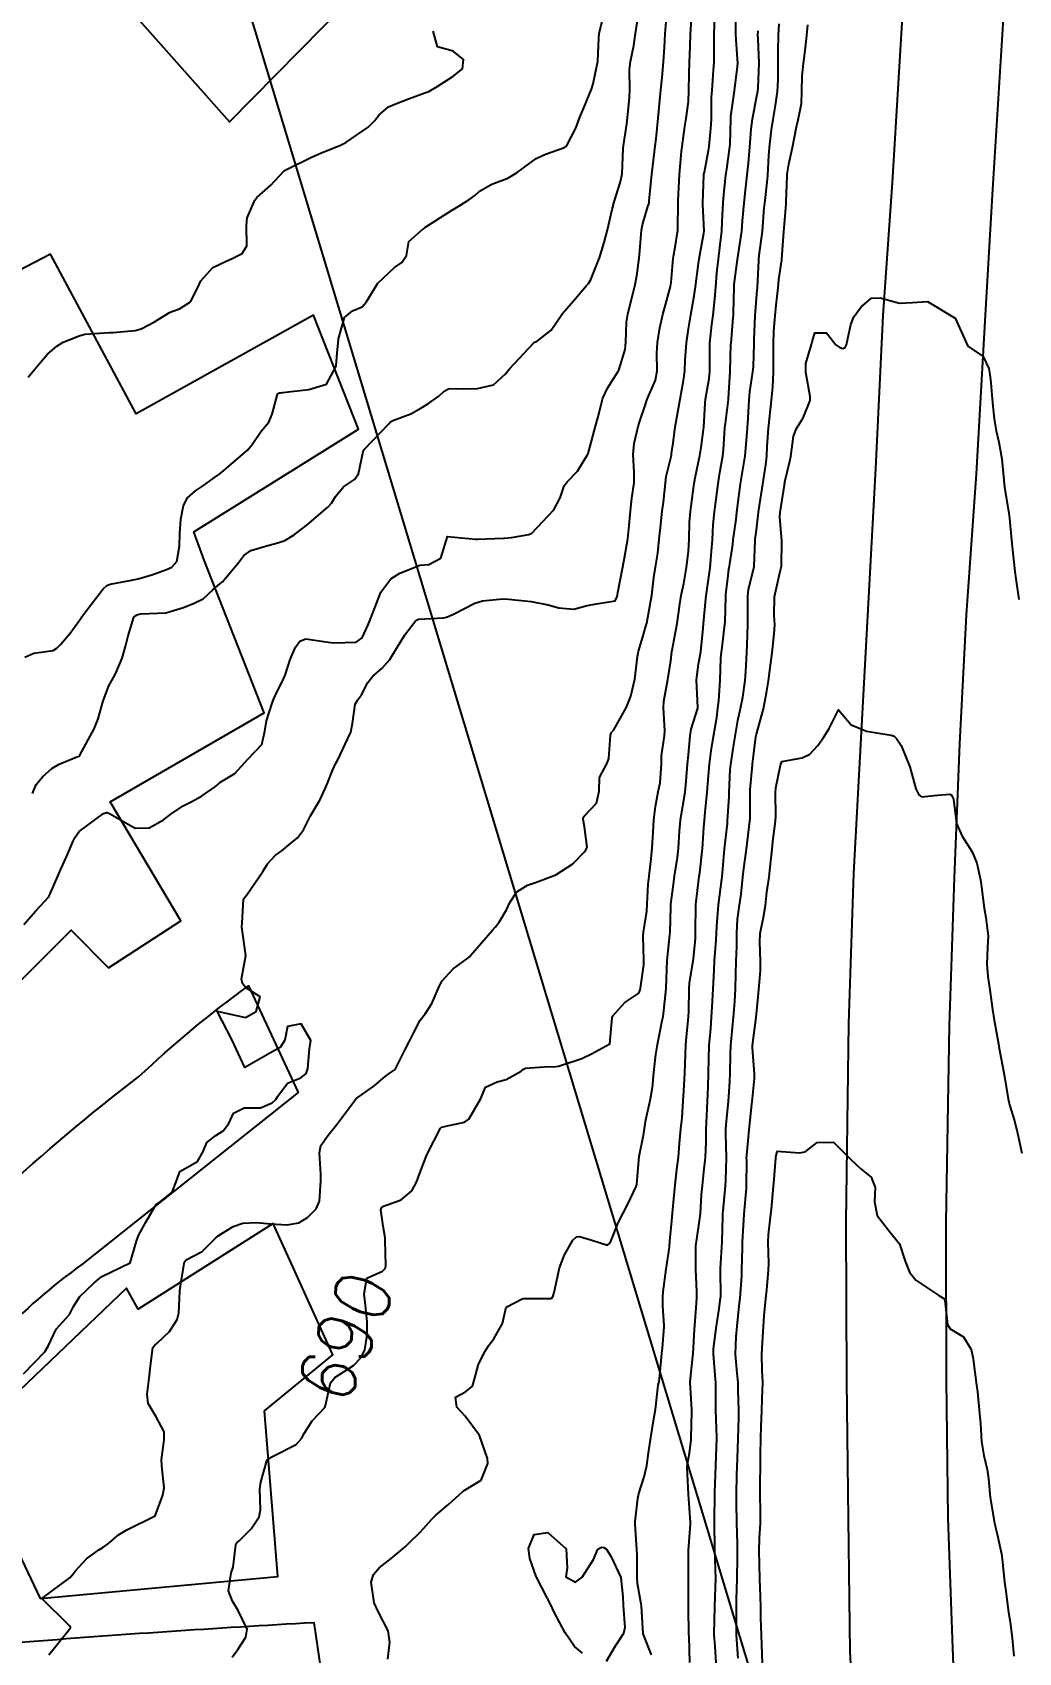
# Model space of a CAD drawing. Header units: metres. Extents: x 292545 to 299085, y 7450245 to 7463078.
# Drawn here: x 293919.1 to 293989.4, y 7462890.7 to 7463006.1 of the extents above; entities that cross this region are included whole.
import ezdxf
from ezdxf.enums import TextEntityAlignment as Align

# ---------------------------------------------------------------- set-up
doc = ezdxf.new("R2010")
doc.units = ezdxf.units.M
doc.linetypes.add('CONTINUO', pattern=[0])
for name, color, linetype in [('Cotas', 45, 'Continuous'), ('Curvas de Nivel 1m', 11, 'Continuous'), ('Curvas de Nivel 5m', 15, 'Continuous'), ('Edificações', 30, 'Continuous'), ('TEXTO', 45, 'Continuous'), ('Vias Primárias', 230, 'Continuous')]:
    doc.layers.add(name, color=color, linetype=linetype)
doc.styles.add('Style-STANDARD', font='STANDARD.shx')

msp = doc.modelspace()

# ---------------------------------------------------------------- linework, layer by layer
at = {"layer": 'Curvas de Nivel 1m', "flags": 128}
for points, elevation in [([(293918.47, 7462910.55), (293919.99, 7462912.11), (293920.23, 7462912.52), (293920.8, 7462913.72), (293921.51, 7462914.51), (293921.76, 7462914.77), (293922.03, 7462915.34), (293922.48, 7462916.05), (293922.93, 7462916.49), (293923.51, 7462917.02), (293924.05, 7462917.47), (293926.06, 7462918.45), (293926.53, 7462920), (293926.7, 7462920.44), (293927.19, 7462921.36), (293927.8, 7462922.43), (293927.93, 7462922.61), (293928.12, 7462922.72), (293929.06, 7462923.48), (293929.43, 7462924.42), (293929.61, 7462924.95), (293930.15, 7462925.28), (293930.87, 7462925.67), (293931.28, 7462926.39), (293931.53, 7462927.03), (293932.17, 7462927.52), (293932.69, 7462927.86), (293933.11, 7462928.37), (293933.44, 7462929.12), (293934.19, 7462929.5), (293935.35, 7462929.5), (293936.2, 7462929.86), (293936.45, 7462930.08), (293936.6, 7462930.33), (293937.28, 7462931.25), (293938.22, 7462931.64), (293938.6, 7462931.94), (293938.72, 7462932.31), (293938.85, 7462933.7), (293938.94, 7462934.3), (293938.26, 7462935.47), (293937.28, 7462935.3), (293937.08, 7462934.32), (293936.77, 7462933.8), (293936.24, 7462933.5), (293934.23, 7462932.36), (293933.31, 7462934.37), (293932.28, 7462936.38), (293934.28, 7462935.93), (293935.05, 7462936.35), (293935.34, 7462937.4), (293934.3, 7462938.07), (293934.07, 7462938.36), (293934, 7462938.67), (293934.32, 7462940.36), (293934.03, 7462942.36), (293934.04, 7462942.67), (293934.14, 7462944.36), (293934.23, 7462944.51), (293934.38, 7462944.68), (293935.53, 7462946.34), (293935.86, 7462946.88), (293936.41, 7462947.48), (293936.91, 7462947.83), (293937.49, 7462948.32), (293938, 7462948.74), (293938.43, 7462949.29), (293938.93, 7462950.3), (293939.58, 7462951.41), (293940, 7462952.29), (293940.14, 7462952.62), (293940.48, 7462953.52), (293940.73, 7462954.04), (293940.86, 7462954.28), (293941.38, 7462955.4), (293941.79, 7462956.27), (293941.92, 7462956.87), (293942.1, 7462958.26), (293942.27, 7462958.54), (293942.55, 7462958.92), (293943.01, 7462959.8), (293943.37, 7462960.25), (293944.01, 7462960.8), (293944.57, 7462961.43), (293945.05, 7462962.23), (293945.63, 7462963.2), (293946.42, 7462964.21), (293946.61, 7462964.31), (293948.4, 7462964.41), (293948.62, 7462964.44), (293949.1, 7462964.66), (293950.63, 7462965.45), (293951.17, 7462965.61), (293952.63, 7462965.75), (293953.02, 7462965.74), (293954.63, 7462965.56), (293955.86, 7462965.34), (293956.62, 7462965.11), (293957.69, 7462965.01), (293958.63, 7462965.28), (293959.29, 7462965.39), (293960.63, 7462965.61), (293960.76, 7462965.92), (293960.78, 7462966.05), (293960.81, 7462966.22), (293961.18, 7462968.04), (293961.3, 7462968.68), (293961.52, 7462970.04), (293961.63, 7462970.97), (293961.71, 7462972.03), (293961.82, 7462972.92), (293961.98, 7462974.03), (293961.99, 7462974.77), (293961.91, 7462976.03), (293961.97, 7462976.82), (293962.26, 7462978.03), (293962.38, 7462978.42), (293962.79, 7462979.61), (293962.89, 7462979.92), (293962.93, 7462980.02), (293963.49, 7462981.33), (293963.61, 7462982.01), (293963.6, 7462983.25), (293963.63, 7462984.01), (293963.8, 7462985.07), (293964.01, 7462986.01), (293964.2, 7462986.69), (293964.56, 7462988), (293964.61, 7462988.29), (293964.76, 7462990), (293964.78, 7462990.14), (293964.93, 7462990.95), (293965.07, 7462991.87), (293965.09, 7462992), (293965.09, 7462992.14), (293965.11, 7462994), (293965.11, 7462994.14), (293965.21, 7462995.99), (293965.35, 7462997.64), (293965.4, 7462997.99), (293965.6, 7462999.41), (293965.69, 7462999.98), (293965.84, 7463001.19), (293965.88, 7463001.98), (293965.89, 7463003.16), (293965.93, 7463003.98), (293965.96, 7463005.11), (293965.99, 7463005.98), (293966.06, 7463007.04)], 688), ([(293920.28, 7462890.52), (293921.75, 7462892.36), (293921.81, 7462892.44), (293921.82, 7462892.5), (293921.75, 7462892.6), (293919.78, 7462894.53), (293921.8, 7462896.03), (293922.01, 7462896.29), (293922.15, 7462896.5), (293922.95, 7462897.36), (293923.83, 7462898), (293924.13, 7462898.18), (293924.52, 7462898.47), (293925.23, 7462899.07), (293925.84, 7462899.43), (293927.85, 7462900.43), (293928.4, 7462901.9), (293928.49, 7462902.42), (293928.33, 7462903.99), (293928.31, 7462904.43), (293928.49, 7462905.85), (293928.49, 7462906.42), (293927.93, 7462907.48), (293927.35, 7462908.44), (293927.28, 7462909.11), (293927.45, 7462910.44), (293927.49, 7462910.93), (293927.69, 7462912.43), (293927.82, 7462912.6), (293928, 7462912.74), (293928.87, 7462913.56), (293929.43, 7462914.42), (293929.55, 7462914.89), (293929.61, 7462916.41), (293929.65, 7462916.81), (293929.91, 7462918.41), (293929.94, 7462918.53), (293930.07, 7462918.66), (293931.2, 7462919.27), (293932.09, 7462920.13), (293932.2, 7462920.27), (293932.34, 7462920.38), (293933.41, 7462921.05), (293934.1, 7462921.29), (293935.08, 7462921.32), (293936.1, 7462921.23), (293937.26, 7462921.16), (293938.1, 7462921.3), (293938.71, 7462921.69), (293939.33, 7462922.3), (293939.56, 7462922.85), (293939.66, 7462924.29), (293939.65, 7462924.78), (293939.56, 7462926.3), (293939.66, 7462926.81), (293940.18, 7462927.56), (293940.77, 7462928.28), (293942.2, 7462930.18), (293942.24, 7462930.22), (293942.31, 7462930.26), (293943.43, 7462931.03), (293944.23, 7462931.74), (293944.52, 7462931.95), (293944.94, 7462932.23), (293945.67, 7462933.65), (293945.96, 7462934.21), (293946.26, 7462934.82), (293946.74, 7462935.74), (293947.08, 7462936.2), (293947.56, 7462936.92), (293948.1, 7462938.19), (293948.17, 7462938.33), (293948.31, 7462938.54), (293949.09, 7462939.41), (293950.14, 7462940.17), (293950.24, 7462940.25), (293950.32, 7462940.34), (293951.89, 7462942.15), (293952.1, 7462942.39), (293952.35, 7462942.73), (293952.89, 7462943.61), (293953.13, 7462944.13), (293953.62, 7462944.89), (293954.39, 7462945.35), (293954.96, 7462945.54), (293956.39, 7462946.1), (293957.6, 7462946.89), (293958.42, 7462947.71), (293958.57, 7462947.92), (293958.63, 7462948.07), (293958.44, 7462949.52), (293958.34, 7462950.07), (293958.34, 7462950.18), (293958.45, 7462950.3), (293959.3, 7462951.21), (293959.49, 7462952.06), (293959.52, 7462953.02), (293960.05, 7462954.05), (293960.17, 7462954.38), (293960.29, 7462956.05), (293960.35, 7462956.22), (293960.52, 7462956.43), (293961.44, 7462958.04), (293961.75, 7462958.82), (293962.02, 7462960.03), (293962.21, 7462961.65), (293962.28, 7462962.02), (293962.59, 7462963.06), (293962.82, 7462963.8), (293962.87, 7462964.02), (293963.15, 7462965.49), (293963.23, 7462966.01), (293963.37, 7462967.28), (293963.5, 7462968.01), (293963.66, 7462969.02), (293963.77, 7462970.01), (293963.85, 7462970.85), (293963.98, 7462972.01), (293964.07, 7462972.65), (293964.22, 7462974.01), (293964.27, 7462974.47), (293964.63, 7462976), (293964.65, 7462976.1), (293964.76, 7462976.84), (293964.89, 7462978), (293964.92, 7462978.14), (293965.26, 7462979.99), (293965.49, 7462981.32), (293965.58, 7462981.99), (293965.62, 7462982.77), (293965.7, 7462983.99), (293965.84, 7462985), (293966.01, 7462985.98), (293966.25, 7462987.34), (293966.35, 7462987.98), (293966.57, 7462989.64), (293966.61, 7462989.97), (293966.65, 7462990.24), (293966.94, 7462991.8), (293966.97, 7462991.95), (293966.97, 7462991.97), (293966.95, 7462992.43), (293966.86, 7462993.87), (293966.86, 7462993.97), (293966.94, 7462995.93), (293966.95, 7462995.97), (293966.95, 7462996), (293966.99, 7462996.16), (293967.28, 7462997.7), (293967.32, 7462997.97), (293967.47, 7462999.53), (293967.48, 7462999.97), (293967.5, 7463001.52), (293967.53, 7463001.97), (293967.63, 7463003.41), (293967.67, 7463003.96), (293967.67, 7463005.39), (293967.67, 7463005.96), (293967.73, 7463007.35)], 689), ([(293918.49, 7462942.55), (293919.36, 7462943.54), (293920.27, 7462944.52), (293920.31, 7462944.59), (293920.38, 7462944.74), (293920.91, 7462945.99), (293921.14, 7462946.51), (293921.53, 7462947.38), (293922.01, 7462948.5), (293922.15, 7462948.78), (293922.43, 7462949.18), (293924.18, 7462950.47), (293924.38, 7462950.53), (293924.44, 7462950.53), (293924.59, 7462950.47), (293926.43, 7462949.43), (293927.42, 7462949.45), (293928.44, 7462950.02), (293928.98, 7462950.42), (293929.85, 7462951.01), (293930.46, 7462951.32), (293931.15, 7462951.71), (293932.16, 7462952.38), (293932.32, 7462952.53), (293932.47, 7462952.68), (293933.52, 7462953.32), (293934.49, 7462954.35), (293935.45, 7462955.39), (293935.67, 7462956.34), (293935.79, 7462957.07), (293936.19, 7462958.33), (293936.28, 7462958.59), (293936.55, 7462959.15), (293936.95, 7462959.93), (293937.11, 7462960.32), (293937.46, 7462961.43), (293937.84, 7462962.32), (293938.16, 7462962.74), (293938.59, 7462962.91), (293940.19, 7462962.68), (293940.59, 7462962.63), (293942.18, 7462962.67), (293942.59, 7462962.99), (293943.01, 7462963.85), (293943.18, 7462964.25), (293943.5, 7462965.12), (293943.92, 7462966.24), (293944.64, 7462967.18), (293945.28, 7462967.59), (293946.65, 7462968.14), (293946.71, 7462968.15), (293947.35, 7462968.2), (293948.2, 7462968.65), (293948.68, 7462970.19), (293950.68, 7462970), (293950.84, 7462970), (293952.68, 7462970.08), (293952.74, 7462970.08), (293953.23, 7462970.13), (293954.48, 7462970.33), (293954.69, 7462970.43), (293956.25, 7462972.1), (293956.71, 7462972.95), (293957, 7462973.81), (293957.2, 7462974.09), (293957.95, 7462974.86), (293958.67, 7462976.07), (293958.7, 7462976.12), (293958.75, 7462976.27), (293959.23, 7462978.06), (293959.38, 7462978.66), (293959.75, 7462980.06), (293960.09, 7462980.77), (293960.82, 7462981.92), (293960.87, 7462982), (293960.88, 7462982.04), (293961.34, 7462983.53), (293961.38, 7462984.03), (293961.43, 7462985.47), (293961.52, 7462986.03), (293961.8, 7462987.11), (293962.02, 7462988.03), (293962.16, 7462988.77), (293962.33, 7462990.03), (293962.39, 7462990.56), (293962.5, 7462992.02), (293962.57, 7462992.4), (293962.96, 7462993.7), (293963.04, 7462993.95), (293963.05, 7462994.02), (293963.05, 7462994.11), (293963.23, 7462996.02), (293963.43, 7462997.59), (293963.48, 7462998.01), (293963.54, 7462998.53), (293963.69, 7463000.01), (293963.81, 7463001.25), (293963.88, 7463002.01), (293963.97, 7463002.9), (293964.08, 7463004.01), (293964.14, 7463005.05), (293964.18, 7463006), (293964.25, 7463006.87)], 687), ([(293918.81, 7462981.54), (293919.26, 7462982.09), (293919.61, 7462982.53), (293920.18, 7462983.18), (293920.84, 7462983.76), (293921.31, 7462984.05), (293922.44, 7462984.5), (293922.85, 7462984.6), (293924.61, 7462984.72), (293924.86, 7462984.73), (293926.43, 7462984.87), (293926.85, 7462984.99), (293927.8, 7462985.49), (293928.87, 7462986.15), (293929.05, 7462986.23), (293929.59, 7462986.41), (293930.37, 7462986.91), (293930.89, 7462987.93), (293931.1, 7462988.4), (293931.95, 7462989.35), (293932.91, 7462989.82), (293933.3, 7462989.98), (293934.04, 7462990.36), (293934.38, 7462990.9), (293934.35, 7462992.36), (293934.4, 7462992.9), (293934.96, 7462994.15), (293935.04, 7462994.28), (293935.1, 7462994.35), (293936.09, 7462995.22), (293936.99, 7462996.2), (293937.06, 7462996.26), (293937.16, 7462996.33), (293939, 7462997.23), (293939.75, 7462997.55), (293941.01, 7462998.06), (293941.44, 7462998.27), (293943.02, 7462999.35), (293943.47, 7462999.8), (293943.82, 7463000.24), (293944.47, 7463000.81), (293945.05, 7463001.05), (293945.9, 7463001.38), (293947.06, 7463001.81), (293947.36, 7463001.91), (293947.87, 7463002.2), (293949.07, 7463002.96), (293949.74, 7463003.51), (293949.83, 7463004.17), (293949.09, 7463004.77), (293947.96, 7463005.07), (293947.67, 7463006.2)], 684), ([(293919.11, 7462951.89), (293919.37, 7462952.53), (293919.88, 7462953.13), (293920.48, 7462953.67), (293921.01, 7462953.99), (293922.28, 7462954.5), (293922.43, 7462954.56), (293922.49, 7462954.63), (293923.51, 7462956.49), (293923.8, 7462957.21), (293924.15, 7462958.48), (293924.55, 7462959.55), (293924.88, 7462960.15), (293925.05, 7462960.47), (293925.51, 7462961.52), (293925.77, 7462962.46), (293925.92, 7462963.13), (293926.34, 7462964.45), (293926.48, 7462964.58), (293926.61, 7462964.64), (293926.84, 7462964.68), (293928.62, 7462964.77), (293929.88, 7462965.15), (293930.62, 7462965.45), (293931.27, 7462965.75), (293931.96, 7462966.39), (293932.32, 7462966.7), (293932.64, 7462966.97), (293933.81, 7462968.36), (293934.18, 7462968.84), (293934.67, 7462969.2), (293935.55, 7462969.47), (293936.67, 7462969.77), (293937.08, 7462969.92), (293937.75, 7462970.32), (293938.29, 7462970.71), (293938.69, 7462971.03), (293940.15, 7462972.29), (293940.41, 7462972.58), (293940.71, 7462973.05), (293941.27, 7462973.73), (293942.05, 7462974.27), (293942.33, 7462974.67), (293942.66, 7462976.26), (293942.69, 7462976.32), (293942.75, 7462976.39), (293944.49, 7462978.23), (293944.63, 7462978.37), (293944.78, 7462978.46), (293946.07, 7462978.93), (293946.79, 7462979.34), (293947.32, 7462979.68), (293948.07, 7462980.2), (293948.45, 7462980.55), (293948.81, 7462980.74), (293949.35, 7462980.72), (293950.81, 7462980.74), (293951.95, 7462981.01), (293952.82, 7462981.79), (293953.09, 7462982.14), (293954.84, 7462984), (293954.91, 7462984.04), (293955.08, 7462984.11), (293956.06, 7462984.89), (293956.87, 7462986.09), (293957.8, 7462987.16), (293958.59, 7462988.07), (293958.73, 7462988.23), (293958.9, 7462988.5), (293959.51, 7462990.06), (293959.84, 7462991.14), (293960.07, 7462992.05), (293960.4, 7462993.49), (293960.55, 7462994.05), (293960.98, 7462995.39), (293961.11, 7462995.91), (293961.12, 7462996.04), (293961.2, 7462997.84), (293961.22, 7462998.04), (293961.46, 7462999.6), (293961.51, 7463000.04), (293961.65, 7463001.44), (293961.66, 7463002.03), (293961.64, 7463003.47), (293961.71, 7463004.03), (293961.96, 7463005.17), (293962.08, 7463006.03), (293962.22, 7463006.93)], 686), ([(293944.44, 7462890.23), (293944.56, 7462891.42), (293944.45, 7462892.23), (293943.77, 7462893.58), (293943.46, 7462894.24), (293943.25, 7462895.7), (293943.4, 7462896.25), (293943.81, 7462896.72), (293944.67, 7462897.38), (293945.66, 7462898.22), (293945.74, 7462898.3), (293945.83, 7462898.39), (293946.75, 7462899.3), (293947.56, 7462900.19), (293947.86, 7462900.49), (293948.77, 7462901.27), (293949.77, 7462902.17), (293949.83, 7462902.22), (293949.87, 7462902.23), (293951.08, 7462902.96), (293951.55, 7462904.15), (293951.53, 7462904.52), (293950.96, 7462906.16), (293949.94, 7462907.53), (293949.34, 7462908.18), (293949.25, 7462908.88), (293949.96, 7462909.26), (293950.45, 7462909.68), (293950.61, 7462910.16), (293950.9, 7462911.24), (293951.36, 7462912.16), (293951.61, 7462912.55), (293952, 7462913.08), (293952.6, 7462914.14), (293952.87, 7462915.29), (293954.04, 7462915.91), (293954.24, 7462915.92), (293956.04, 7462915.91), (293956.16, 7462915.98), (293956.22, 7462916.1), (293956.29, 7462916.34), (293956.65, 7462918.09), (293957.01, 7462919.03), (293957.62, 7462920.08), (293957.86, 7462920.3), (293958.09, 7462920.32), (293958.97, 7462920.06), (293960.08, 7462919.72), (293960.26, 7462919.87), (293960.34, 7462920.05), (293960.84, 7462921.31), (293961.21, 7462922.04), (293961.53, 7462922.63), (293962.13, 7462923.89), (293962.17, 7462924.03), (293962.17, 7462924.06), (293962.34, 7462926.03), (293962.64, 7462927.56), (293962.71, 7462928.02), (293962.81, 7462928.65), (293963.13, 7462930.02), (293963.29, 7462930.94), (293963.39, 7462932.01), (293963.53, 7462933.29), (293963.65, 7462934.01), (293963.98, 7462935.72), (293964.04, 7462936), (293964.07, 7462936.2), (293964.27, 7462938), (293964.27, 7462938.04), (293964.32, 7462940), (293964.53, 7462941.81), (293964.54, 7462942), (293964.58, 7462943.78), (293964.6, 7462944), (293964.8, 7462945.59), (293964.86, 7462946), (293965.06, 7462947.34), (293965.14, 7462947.99), (293965.21, 7462949.21), (293965.28, 7462949.99), (293965.45, 7462951), (293965.61, 7462951.99), (293965.69, 7462952.77), (293965.77, 7462953.99), (293965.84, 7462954.65), (293965.96, 7462955.99), (293966.03, 7462956.47), (293966.51, 7462957.98), (293966.51, 7462958.01), (293966.42, 7462959.98), (293966.57, 7462961.11), (293966.73, 7462961.97), (293966.89, 7462963.67), (293966.92, 7462963.97), (293967.06, 7462965.53), (293967.11, 7462965.97), (293967.31, 7462967.3), (293967.39, 7462967.96), (293967.48, 7462969.15), (293967.55, 7462969.96), (293967.61, 7462971.04), (293967.71, 7462971.96), (293967.82, 7462972.85), (293967.96, 7462973.96), (293968.07, 7462974.62), (293968.29, 7462975.95), (293968.34, 7462976.37), (293968.45, 7462977.95), (293968.48, 7462978.25), (293968.7, 7462979.95), (293968.71, 7462980.04), (293968.82, 7462981.95), (293968.87, 7462983.92), (293968.88, 7462983.95), (293969.03, 7462985.79), (293969.05, 7462985.95), (293969.05, 7462986.13), (293969.1, 7462987.95), (293969.11, 7462988.16), (293969.34, 7462989.94), (293969.56, 7462991.32), (293969.64, 7462991.94), (293969.7, 7462992.69), (293969.81, 7462993.94), (293969.91, 7462994.88), (293970.04, 7462995.93), (293970.13, 7462996.8), (293970.22, 7462997.93), (293970.32, 7462999.22), (293970.41, 7462999.93), (293970.73, 7463001.6), (293970.78, 7463001.92), (293970.81, 7463002.17), (293970.88, 7463003.92), (293970.82, 7463005.64), (293970.8, 7463005.92), (293970.81, 7463006.22)], 691), ([(293963.21, 7462890.54), (293962.61, 7462892.02), (293962.56, 7462893.22), (293962.5, 7462894.02), (293962.22, 7462895.6), (293962.19, 7462896.03), (293962.2, 7462897.64), (293962.18, 7462898.03), (293962.04, 7462899.84), (293962.04, 7462900.03), (293962.24, 7462901.66), (293962.32, 7462902.03), (293962.69, 7462903.22), (293962.87, 7462904.02), (293962.99, 7462904.93), (293963.16, 7462906.01), (293963.41, 7462907.48), (293963.49, 7462908.01), (293963.7, 7462909.74), (293963.75, 7462910), (293963.78, 7462910.19), (293963.96, 7462912), (293964, 7462912.37), (293964.12, 7462913.89), (293964.12, 7462914), (293964.03, 7462915.4), (293964.01, 7462916), (293964.05, 7462916.39), (293964.27, 7462918), (293964.49, 7462919.58), (293964.53, 7462920), (293964.66, 7462921.44), (293964.72, 7462921.99), (293964.84, 7462923.28), (293964.91, 7462923.99), (293965.03, 7462925.1), (293965.13, 7462925.99), (293965.21, 7462926.95), (293965.31, 7462927.99), (293965.4, 7462928.78), (293965.48, 7462929.99), (293965.52, 7462930.68), (293965.6, 7462931.99), (293965.62, 7462932.6), (293965.65, 7462933.99), (293965.7, 7462934.54), (293965.86, 7462935.98), (293965.88, 7462936.38), (293965.89, 7462937.98), (293965.92, 7462938.37), (293966.19, 7462939.98), (293966.2, 7462940.1), (293966.34, 7462941.57), (293966.36, 7462941.98), (293966.37, 7462943.98), (293966.62, 7462945.98), (293966.65, 7462946.23), (293966.85, 7462947.97), (293966.95, 7462949.46), (293966.98, 7462949.97), (293967.04, 7462950.57), (293967.19, 7462951.97), (293967.28, 7462953.17), (293967.34, 7462953.97), (293967.47, 7462954.94), (293967.63, 7462955.96), (293967.86, 7462957.3), (293967.95, 7462957.96), (293968, 7462958.5), (293968.11, 7462959.96), (293968.16, 7462961.54), (293968.19, 7462961.95), (293968.24, 7462962.3), (293968.45, 7462963.95), (293968.46, 7462964.1), (293968.51, 7462965.95), (293968.52, 7462966.06), (293968.65, 7462967.2), (293968.73, 7462967.87), (293968.74, 7462967.95), (293969, 7462969.62), (293969.04, 7462969.95), (293969.24, 7462971.41), (293969.3, 7462971.94), (293969.45, 7462973.21), (293969.56, 7462973.94), (293969.73, 7462974.95), (293969.88, 7462975.94), (293969.96, 7462976.74), (293970.05, 7462977.94), (293970.1, 7462978.62), (293970.17, 7462979.94), (293970.22, 7462980.51), (293970.44, 7462981.93), (293970.47, 7462982.29), (293970.52, 7462983.93), (293970.53, 7462984.25), (293970.6, 7462985.92), (293970.75, 7462987.78), (293970.76, 7462987.92), (293970.85, 7462989.86), (293970.85, 7462989.92), (293970.86, 7462989.97), (293970.92, 7462990.4), (293971.11, 7462991.75), (293971.12, 7462991.92), (293971.25, 7462993.63), (293971.28, 7462993.92), (293971.46, 7462995.43), (293971.5, 7462995.91), (293971.57, 7462997.35), (293971.62, 7462997.91), (293971.77, 7462999.17), (293971.88, 7462999.91), (293972.06, 7463000.9), (293972.2, 7463001.91), (293972.25, 7463002.72), (293972.24, 7463003.91), (293972.23, 7463004.77), (293972.26, 7463005.91), (293972.3, 7463006.73)], 692), ([(293965.95, 7462889.98), (293965.89, 7462891.84), (293965.88, 7462891.98), (293965.86, 7462893.89), (293965.86, 7462893.98), (293965.86, 7462895.92), (293965.86, 7462895.98), (293965.86, 7462897.94), (293965.86, 7462897.98), (293965.99, 7462899.84), (293965.99, 7462899.98), (293965.87, 7462901.63), (293965.84, 7462901.95), (293965.84, 7462901.98), (293965.76, 7462903.85), (293965.76, 7462903.98), (293965.78, 7462904.1), (293965.91, 7462904.89), (293966.04, 7462905.86), (293966.05, 7462905.98), (293966.08, 7462907.84), (293966.08, 7462907.98), (293965.98, 7462909.96), (293965.98, 7462909.98), (293966.17, 7462911.8), (293966.18, 7462911.98), (293966.27, 7462913.72), (293966.29, 7462913.98), (293966.42, 7462915.59), (293966.45, 7462915.98), (293966.45, 7462916.38), (293966.37, 7462917.98), (293966.38, 7462919.68), (293966.41, 7462919.98), (293966.64, 7462921.44), (293966.7, 7462921.97), (293966.78, 7462923.32), (293966.84, 7462923.97), (293966.97, 7462925.15), (293967.05, 7462925.97), (293967.1, 7462927.04), (293967.11, 7462927.97), (293967.15, 7462928.92), (293967.21, 7462929.96), (293967.24, 7462930.99), (293967.27, 7462931.96), (293967.29, 7462933.01), (293967.33, 7462933.96), (293967.44, 7462935.13), (293967.5, 7462935.96), (293967.54, 7462936.7), (293967.61, 7462937.96), (293967.67, 7462939.31), (293967.71, 7462939.96), (293967.83, 7462941.45), (293967.85, 7462941.96), (293967.88, 7462942.43), (293967.99, 7462943.96), (293968.22, 7462945.78), (293968.24, 7462945.95), (293968.41, 7462947.95), (293968.63, 7462949.76), (293968.64, 7462949.95), (293968.74, 7462951.67), (293968.75, 7462951.95), (293968.83, 7462953.61), (293968.86, 7462953.95), (293969.08, 7462955.37), (293969.17, 7462955.94), (293969.37, 7462957.1), (293969.55, 7462957.94), (293969.72, 7462958.76), (293969.89, 7462959.94), (293969.94, 7462960.57), (293970, 7462961.94), (293970.03, 7462962.49), (293970.07, 7462963.94), (293970.07, 7462964.48), (293970.07, 7462965.94), (293970.13, 7462966.44), (293970.51, 7462967.93), (293970.53, 7462968.06), (293970.61, 7462969.93), (293970.61, 7462970), (293970.69, 7462970.65), (293970.84, 7462971.93), (293970.87, 7462972.09), (293971.15, 7462973.92), (293971.36, 7462975.3), (293971.42, 7462975.92), (293971.46, 7462976.61), (293971.56, 7462977.92), (293971.65, 7462978.79), (293971.77, 7462979.92), (293971.86, 7462980.86), (293971.9, 7462981.91), (293971.9, 7462982.98), (293971.91, 7462983.91), (293971.94, 7462984.82), (293972.02, 7462985.91), (293972.1, 7462986.68), (293972.23, 7462987.91), (293972.29, 7462988.51), (293972.49, 7462989.9), (293972.53, 7462990.29), (293972.64, 7462991.9), (293972.66, 7462992.19), (293972.81, 7462993.9), (293972.82, 7462994.04), (293972.87, 7462995.9), (293972.88, 7462996), (293973, 7462996.72), (293973.22, 7462997.69), (293973.26, 7462997.9), (293973.54, 7462999.38), (293973.66, 7462999.89), (293973.89, 7463001.05), (293973.93, 7463001.89), (293973.96, 7463003.01), (293974.05, 7463003.89), (293974.17, 7463004.81), (293974.27, 7463005.89), (293974.35, 7463006.66)], 693), ([(293967.83, 7462889.96), (293967.74, 7462891.15), (293967.68, 7462891.96), (293967.68, 7462892.03), (293967.73, 7462893.96), (293967.73, 7462894), (293967.8, 7462895.96), (293967.72, 7462897.96), (293967.72, 7462898.07), (293967.7, 7462899.96), (293967.7, 7462900.12), (293967.72, 7462901.96), (293967.72, 7462902.11), (293967.8, 7462903.96), (293967.8, 7462904.05), (293967.87, 7462905.96), (293967.87, 7462906.01), (293967.8, 7462907.96), (293967.8, 7462908.11), (293967.79, 7462909.96), (293967.78, 7462910.14), (293967.64, 7462911.96), (293967.64, 7462912.32), (293967.85, 7462913.96), (293967.87, 7462914.11), (293968.03, 7462915.18), (293968.14, 7462915.96), (293968.15, 7462916.06), (293968.14, 7462917.96), (293968.14, 7462918.04), (293968.24, 7462919.96), (293968.29, 7462921.78), (293968.29, 7462921.96), (293968.31, 7462922.15), (293968.48, 7462923.95), (293968.51, 7462924.32), (293968.55, 7462925.95), (293968.5, 7462927.64), (293968.5, 7462927.96), (293968.54, 7462928.31), (293968.7, 7462929.94), (293968.79, 7462931.38), (293968.81, 7462931.94), (293968.84, 7462933.35), (293968.86, 7462933.94), (293968.99, 7462935.22), (293969.06, 7462935.94), (293969.16, 7462937.07), (293969.2, 7462937.94), (293969.22, 7462939.04), (293969.25, 7462939.94), (293969.29, 7462940.99), (293969.29, 7462941.94), (293969.35, 7462942.94), (293969.49, 7462943.94), (293969.6, 7462944.72), (293969.73, 7462945.94), (293969.79, 7462946.54), (293969.98, 7462947.93), (293970.03, 7462948.32), (293970.23, 7462949.93), (293970.24, 7462950.14), (293970.25, 7462951.93), (293970.25, 7462952.14), (293970.4, 7462953.93), (293970.41, 7462954.01), (293970.5, 7462954.77), (293970.65, 7462955.93), (293970.7, 7462956.11), (293971.19, 7462957.92), (293971.41, 7462959.05), (293971.54, 7462959.92), (293971.69, 7462961.03), (293971.8, 7462961.91), (293971.96, 7462963.27), (293971.99, 7462963.91), (293971.95, 7462964.57), (293971.97, 7462965.91), (293972.36, 7462967.62), (293972.44, 7462967.9), (293972.47, 7462968.09), (293972.49, 7462969.9), (293972.36, 7462971.57), (293972.37, 7462971.9), (293972.69, 7462973.86), (293972.69, 7462973.9), (293972.7, 7462973.93), (293972.73, 7462974.19), (293973.07, 7462975.57), (293973.14, 7462975.9), (293973.32, 7462977.34), (293973.54, 7462977.89), (293974.01, 7462978.66), (293974.51, 7462979.88), (293974.52, 7462980.16), (293974.2, 7462981.89), (293974.2, 7462982.52), (293974.61, 7462983.88), (293974.66, 7462984.07), (293974.85, 7462984.7), (293975.68, 7462984.7), (293976.34, 7462983.86), (293976.63, 7462983.65), (293976.84, 7462983.6), (293977.02, 7462983.67), (293977.11, 7462983.85), (293977.41, 7462985.3), (293977.63, 7462985.84), (293978.16, 7462986.56), (293978.88, 7462987.17), (293979.5, 7462987.21), (293980.88, 7462986.83), (293981.82, 7462986.86), (293982.88, 7462986.93), (293984.86, 7462985.76), (293985.75, 7462983.75), (293986.84, 7462983.01), (293987.25, 7462982.16), (293987.33, 7462981.73), (293987.39, 7462981.15), (293987.52, 7462979.73), (293987.63, 7462978.58), (293987.78, 7462977.72), (293987.97, 7462976.92), (293988.17, 7462975.72), (293988.23, 7462975.21), (293988.36, 7462973.72), (293988.4, 7462973.4), (293988.7, 7462971.71), (293988.88, 7462969.71), (293988.9, 7462969.47), (293989.11, 7462967.71), (293989.18, 7462967.17), (293989.39, 7462965.7)], 694), ([(293971.12, 7462889.92), (293971.08, 7462891.26), (293971.06, 7462891.92), (293971.01, 7462893.17), (293971, 7462893.92), (293970.99, 7462894.71), (293970.94, 7462895.92), (293970.9, 7462897.01), (293970.89, 7462897.92), (293970.92, 7462898.84), (293970.98, 7462899.92), (293970.99, 7462900.79), (293970.96, 7462901.92), (293970.96, 7462902.84), (293970.98, 7462903.92), (293970.99, 7462904.83), (293971, 7462905.92), (293971.03, 7462906.82), (293971.08, 7462907.92), (293971.11, 7462908.76), (293971.14, 7462909.92), (293971.1, 7462910.8), (293971.08, 7462911.92), (293971.12, 7462912.8), (293971.19, 7462913.92), (293971.25, 7462914.69), (293971.36, 7462915.92), (293971.42, 7462916.54), (293971.55, 7462917.92), (293971.57, 7462918.42), (293971.53, 7462919.92), (293971.55, 7462920.46), (293971.72, 7462921.91), (293971.76, 7462922.27), (293971.91, 7462923.91), (293971.92, 7462924.13), (293972.07, 7462925.91), (293972.07, 7462925.99), (293972.16, 7462926.4), (293973.76, 7462926.28), (293974.16, 7462926.37), (293975.01, 7462927.03), (293976.17, 7462927.06), (293977.39, 7462925.85), (293978.15, 7462925.13), (293978.87, 7462924.56), (293979.15, 7462923.82), (293979.1, 7462922.8), (293979.28, 7462921.82), (293980.1, 7462920.78), (293980.88, 7462919.8), (293981.29, 7462918.58), (293981.59, 7462917.79), (293982.05, 7462917.21), (293983.68, 7462916.13), (293984.04, 7462915.91), (293984.11, 7462915.77), (293984.3, 7462914.05), (293984.5, 7462913.76), (293985.44, 7462913.18), (293986, 7462912.29), (293986.11, 7462911.74), (293986.12, 7462911.6), (293986.38, 7462909.74), (293986.43, 7462909.26), (293986.59, 7462907.73), (293986.65, 7462907.02), (293986.73, 7462905.73), (293986.9, 7462904.74), (293987.14, 7462903.73), (293987.23, 7462903.07), (293987.34, 7462901.73), (293987.66, 7462899.9), (293987.69, 7462899.72), (293987.72, 7462899.6), (293987.84, 7462899.12), (293988.14, 7462897.72), (293988.2, 7462897.34), (293988.37, 7462895.71), (293988.45, 7462895.06), (293988.63, 7462893.71), (293988.79, 7462892.69), (293988.9, 7462891.71), (293989.02, 7462890.43)], 696), ([(293958.31, 7462890.65), (293957.74, 7462891.13), (293957.06, 7462892.09), (293956.26, 7462893.61), (293956.04, 7462894.1), (293955.79, 7462894.58), (293954.99, 7462896.11), (293954.54, 7462897.39), (293954.45, 7462898.11), (293954.86, 7462899.09), (293955.84, 7462899.24), (293957.13, 7462898.09), (293957.2, 7462896.7), (293957.12, 7462896.09), (293957.8, 7462895.71), (293958.28, 7462896.07), (293959.09, 7462897.33), (293959.38, 7462898.06), (293959.66, 7462898.21), (293959.82, 7462898.18), (293960, 7462898.05), (293960.35, 7462897.51), (293961.03, 7462896.04), (293961.17, 7462894.65), (293961.2, 7462894.04), (293961.32, 7462892.47), (293961.22, 7462892.04), (293960.63, 7462891.15), (293959.99, 7462890.05)], 692)]:
    msp.add_lwpolyline(points, dxfattribs=dict(at, elevation=elevation))
at = {"layer": 'Curvas de Nivel 5m', "flags": 128}
for points, elevation in [([(293918.57, 7462961.6), (293919.22, 7462961.89), (293920.58, 7462962.07), (293920.85, 7462962.24), (293921.1, 7462962.51), (293921.79, 7462963.31), (293922.61, 7462964.42), (293922.64, 7462964.47), (293922.65, 7462964.5), (293922.75, 7462964.63), (293924.16, 7462966.48), (293924.4, 7462966.7), (293924.64, 7462966.8), (293926.04, 7462967.06), (293926.64, 7462967.18), (293927.61, 7462967.47), (293928.65, 7462967.84), (293929.05, 7462968.02), (293929.39, 7462968.41), (293929.58, 7462969.5), (293929.6, 7462970.41), (293929.67, 7462971.43), (293929.88, 7462972.41), (293930.15, 7462972.96), (293930.72, 7462973.46), (293931.3, 7462973.82), (293932.09, 7462974.39), (293932.45, 7462974.67), (293932.74, 7462974.9), (293934.43, 7462976.35), (293934.76, 7462976.76), (293935.41, 7462977.7), (293935.95, 7462978.34), (293936.2, 7462978.91), (293936.58, 7462980.33), (293936.7, 7462980.43), (293936.8, 7462980.44), (293936.93, 7462980.46), (293938.81, 7462980.66), (293940.06, 7462981.04), (293940.73, 7462982.28), (293940.74, 7462982.36), (293940.83, 7462983.28), (293940.91, 7462984.21), (293940.92, 7462984.28), (293941.34, 7462985.8), (293941.92, 7462986.27), (293942.59, 7462986.55), (293942.88, 7462986.89), (293943.72, 7462988.25), (293944.9, 7462989.35), (293945.42, 7462989.72), (293945.75, 7462990.22), (293945.93, 7462991.22), (293946.94, 7462992.12), (293947, 7462992.15), (293947.06, 7462992.21), (293948.96, 7462993.43), (293949.44, 7462993.7), (293950.19, 7462994.17), (293950.63, 7462994.5), (293950.97, 7462994.79), (293951.83, 7462995.3), (293952.99, 7462995.72), (293953.65, 7462996.13), (293955, 7462997.13), (293955.67, 7462997.44), (293957.01, 7462997.91), (293957.12, 7462997.98), (293957.21, 7462998.09), (293957.82, 7462999.29), (293958.11, 7463000.08), (293958.39, 7463000.73), (293958.95, 7463002.07), (293959.07, 7463002.45), (293959.38, 7463004.06), (293959.46, 7463005.7), (293959.49, 7463006.06), (293959.82, 7463007.35)], 685), ([(293933.34, 7462890.37), (293933.74, 7462890.9), (293934.31, 7462891.79), (293934.4, 7462892.35), (293933.77, 7462893.68), (293933.36, 7462894.36), (293933.07, 7462895.09), (293933.27, 7462896.37), (293933.4, 7462896.77), (293933.61, 7462898.36), (293933.68, 7462898.51), (293933.83, 7462898.65), (293934.69, 7462899.5), (293935.26, 7462900.35), (293935.35, 7462900.85), (293935.32, 7462902.35), (293935.38, 7462902.84), (293935.8, 7462904.34), (293935.83, 7462904.41), (293935.9, 7462904.48), (293936.22, 7462904.65), (293937.91, 7462905.51), (293938.28, 7462905.94), (293938.48, 7462906.3), (293939.03, 7462907.2), (293939.94, 7462908.16), (293940, 7462908.29), (293940.35, 7462909.9), (293940.65, 7462910.28), (293941.98, 7462911.13), (293942.54, 7462911.7), (293942.79, 7462912.25), (293942.95, 7462913.3), (293942.95, 7462914.25), (293942.84, 7462915.45), (293942.75, 7462916.25), (293942.93, 7462917.37), (293944.06, 7462917.86), (293944.24, 7462918.06), (293944.28, 7462918.24), (293944.24, 7462920.08), (293944.24, 7462920.24), (293944.1, 7462921.07), (293943.92, 7462922.24), (293943.97, 7462922.38), (293944.12, 7462922.48), (293945.39, 7462922.95), (293946.13, 7462923.59), (293946.47, 7462924.21), (293946.93, 7462925.42), (293947.24, 7462926.2), (293948.18, 7462928.04), (293948.26, 7462928.11), (293948.55, 7462928.19), (293949.89, 7462928.47), (293950.19, 7462928.68), (293951.05, 7462930.16), (293951.39, 7462930.97), (293952.22, 7462931.35), (293952.85, 7462931.51), (293953.92, 7462932.12), (293954.1, 7462932.26), (293954.24, 7462932.33), (293955.91, 7462932.43), (293956.24, 7462932.42), (293956.6, 7462932.46), (293958.24, 7462933), (293958.95, 7462933.35), (293960.25, 7462934.05), (293960.41, 7462935.91), (293960.46, 7462936.05), (293961.32, 7462937), (293962.3, 7462937.66), (293962.41, 7462937.91), (293962.44, 7462938.02), (293962.66, 7462939.68), (293962.67, 7462940.02), (293962.63, 7462941.72), (293962.65, 7462942.02), (293962.87, 7462943.51), (293962.91, 7462944.01), (293962.98, 7462945.42), (293963.04, 7462946.01), (293963.19, 7462947.24), (293963.27, 7462948.01), (293963.34, 7462949.1), (293963.39, 7462950.01), (293963.49, 7462950.97), (293963.7, 7462952.01), (293963.82, 7462952.65), (293963.92, 7462954.01), (293963.93, 7462954.58), (293964.13, 7462956), (293964.16, 7462956.36), (293964.06, 7462958), (293964.09, 7462958.46), (293964.38, 7462960), (293964.4, 7462960.16), (293964.58, 7462961.35), (293964.67, 7462962), (293964.69, 7462962.1), (293965.04, 7462963.99), (293965.24, 7462965.38), (293965.33, 7462965.99), (293965.51, 7462966.86), (293965.71, 7462967.98), (293965.85, 7462969.16), (293965.89, 7462969.98), (293965.93, 7462971.22), (293965.99, 7462971.98), (293966.19, 7462973.45), (293966.26, 7462973.98), (293966.33, 7462974.37), (293966.66, 7462975.97), (293966.76, 7462976.54), (293966.93, 7462977.81), (293966.94, 7462977.97), (293967.03, 7462979.73), (293967.06, 7462979.97), (293967.33, 7462981.45), (293967.37, 7462981.96), (293967.36, 7462983.45), (293967.38, 7462983.96), (293967.52, 7462985.31), (293967.6, 7462985.96), (293967.73, 7462987.12), (293967.79, 7462987.96), (293967.87, 7462988.99), (293967.98, 7462989.96), (293968.09, 7462990.79), (293968.22, 7462991.96), (293968.26, 7462992.64), (293968.33, 7462993.96), (293968.37, 7462994.55), (293968.52, 7462995.95), (293968.57, 7462996.37), (293968.8, 7462997.95), (293968.82, 7462998.15), (293968.86, 7462999.95), (293968.87, 7463000.11), (293969.05, 7463001.44), (293969.12, 7463001.95), (293969.34, 7463003.69), (293969.36, 7463003.95), (293969.34, 7463004.2), (293969.23, 7463005.95), (293969.23, 7463007.85)], 690), ([(293969.39, 7462890.29), (293969.28, 7462891.94), (293969.27, 7462892.43), (293969.27, 7462893.95), (293969.27, 7462894.46), (293969.31, 7462895.94), (293969.35, 7462897.47), (293969.35, 7462897.94), (293969.34, 7462898.43), (293969.3, 7462899.94), (293969.26, 7462901.34), (293969.27, 7462901.94), (293969.3, 7462903.36), (293969.32, 7462903.94), (293969.34, 7462904.5), (293969.39, 7462905.94), (293969.44, 7462907.44), (293969.44, 7462907.94), (293969.4, 7462909.38), (293969.38, 7462909.94), (293969.32, 7462910.6), (293969.21, 7462911.94), (293969.24, 7462913.18), (293969.32, 7462913.94), (293969.47, 7462915.38), (293969.52, 7462915.94), (293969.64, 7462917.52), (293969.66, 7462917.94), (293969.69, 7462919.55), (293969.7, 7462919.94), (293969.72, 7462920.31), (293969.81, 7462921.93), (293969.98, 7462923.78), (293969.99, 7462923.93), (293970, 7462925.78), (293969.99, 7462925.93), (293970, 7462926.09), (293970.18, 7462927.93), (293970.37, 7462929.76), (293970.38, 7462929.93), (293970.55, 7462931.59), (293970.56, 7462931.93), (293970.4, 7462933.78), (293970.4, 7462933.93), (293970.63, 7462935.57), (293970.67, 7462935.93), (293970.81, 7462937.41), (293970.87, 7462937.92), (293970.98, 7462939.25), (293970.99, 7462939.92), (293970.93, 7462941.33), (293970.96, 7462941.92), (293971.2, 7462943.09), (293971.33, 7462943.92), (293971.44, 7462944.86), (293971.59, 7462945.92), (293971.68, 7462946.63), (293971.81, 7462947.92), (293971.87, 7462948.46), (293972.06, 7462949.91), (293972.08, 7462950.28), (293972.04, 7462951.91), (293972.08, 7462952.3), (293972.4, 7462953.9), (293972.5, 7462954.18), (293973.95, 7462954.44), (293974.5, 7462954.68), (293975.07, 7462955.32), (293975.46, 7462955.87), (293975.87, 7462956.52), (293976.53, 7462957.86), (293976.53, 7462957.86), (293977.45, 7462956.78), (293978.52, 7462956.34), (293980.29, 7462956.04), (293980.51, 7462955.98), (293980.68, 7462955.81), (293981, 7462955.31), (293981.62, 7462953.8), (293982.04, 7462952.22), (293982.25, 7462951.79), (293982.46, 7462951.65), (293983.59, 7462951.77), (293984.46, 7462951.84), (293984.59, 7462951.76), (293984.74, 7462951.48), (293984.94, 7462949.76), (293985.34, 7462948.84), (293986.07, 7462947.74), (293986.4, 7462946.93), (293986.66, 7462945.74), (293986.71, 7462945.41), (293986.92, 7462943.73), (293987.03, 7462943.06), (293987.19, 7462941.73), (293987.15, 7462940.91), (293987.11, 7462939.73), (293987.18, 7462938.86), (293987.34, 7462937.73), (293987.5, 7462936.51), (293987.62, 7462935.73), (293987.93, 7462934.05), (293987.99, 7462933.72), (293988.23, 7462932.48), (293988.37, 7462931.72), (293988.63, 7462930.13), (293988.73, 7462929.71), (293989.07, 7462928.58), (293989.28, 7462927.7), (293989.6, 7462926.27)], 695)]:
    msp.add_lwpolyline(points, dxfattribs=dict(at, elevation=elevation))
at = {"layer": 'Edificações', "elevation": 690.48}
msp.add_lwpolyline([(293924.28, 7463009.73), (293933.15, 7462999.74), (293941.49, 7463008.18), (293938.03, 7463011.51), (293936.33, 7463011.59), (293932.77, 7463010.95), (293929.21, 7463010.32), (293924.96, 7463009.78)], close=True, dxfattribs=at)
at = {"layer": 'Edificações'}
msp.add_lwpolyline([(293917.89, 7462938.17), (293921.88, 7462942.15), (293924.52, 7462939.46), (293929.69, 7462942.82), (293924.65, 7462951.3), (293935.61, 7462957.63), (293931.35, 7462968.52), (293930.6, 7462970.53), (293942.34, 7462977.85), (293939.14, 7462985.96), (293926.51, 7462978.93), (293920.39, 7462990.3), (293916.4, 7462988.24)], dxfattribs=at)
msp.add_lwpolyline([(293936.25, 7462921.26), (293926.64, 7462915.15), (293925.8, 7462916.65), (293914.35, 7462905.71), (293919.66, 7462894.54), (293936.6, 7462896.1), (293935.64, 7462907.92), (293940.5, 7462911.89)], close=True, dxfattribs=at)
at = {"layer": 'TEXTO', "linetype": 'CONTINUO'}
msp.add_line((293984.95, 7462840.76), (293925.98, 7463036.04), dxfattribs=at)
at = {"layer": 'Vias Primárias', "elevation": 700.19}
for points in [[(293977.84, 7462882.35), (293977.36, 7462890.75), (293977.25, 7462900.19), (293977.13, 7462910.05), (293977.09, 7462921.35), (293977.28, 7462935.51), (293977.63, 7462946.19), (293978.14, 7462955.84), (293978.66, 7462965), (293979.19, 7462975.04), (293979.73, 7462985.94), (293980.38, 7462995.42), (293981.1, 7463007.2), (293981.74, 7463015.69)], [(293985.01, 7462882.55), (293984.68, 7462891.01), (293984.34, 7462900.27), (293984.24, 7462910.12), (293984.2, 7462921.32), (293984.45, 7462935.35), (293984.8, 7462945.88), (293985.18, 7462955.42), (293985.65, 7462964.61), (293986.36, 7462974.67), (293986.99, 7462985.55), (293987.54, 7462994.95), (293988.26, 7463006.71), (293988.85, 7463016.14)]]:
    msp.add_lwpolyline(points, dxfattribs=at)
at = {"layer": 'Vias Primárias'}
msp.add_lwpolyline([(293780.91, 7462797.42), (293828.82, 7462805.11, 0.279429), (293840.06, 7462813.74), (293869.24, 7462858.24), (293894.88, 7462895.59), (293907.52, 7462914.09, -0.045364), (293926.67, 7462931.7, -0.031186), (293934.5, 7462938.19), (293938.04, 7462930.6), (293922.64, 7462918.33, 0.103461), (293911.87, 7462906.79, 0.591296), (293918.25, 7462891.43, -0.005723), (293939.15, 7462892.84), (293940.19, 7462885.88), (293900.41, 7462883.07, 0.284351), (293890.66, 7462876.03), (293860.52, 7462831.31, -0.026992), (293858.61, 7462825.7, 0.52787), (293869.15, 7462813.31, -0.008945), (293895.17, 7462820.03, -0.02042), (293934.29, 7462827.6, -0.024127), (294015.45, 7462829.79, 0.002829), (294044.9, 7462827.7), (294139.34, 7462818.65)], format="xyb", dxfattribs=at)

# ---------------------------------------------------------------- texts
at = {"layer": 'Cotas', "style": 'Style-STANDARD'}
msp.add_text('690', height=4, rotation=67.217, dxfattribs=at).set_placement((293941.41, 7462913.21, 690), align=Align.MIDDLE_CENTER)

doc.saveas('drawing.dxf')
